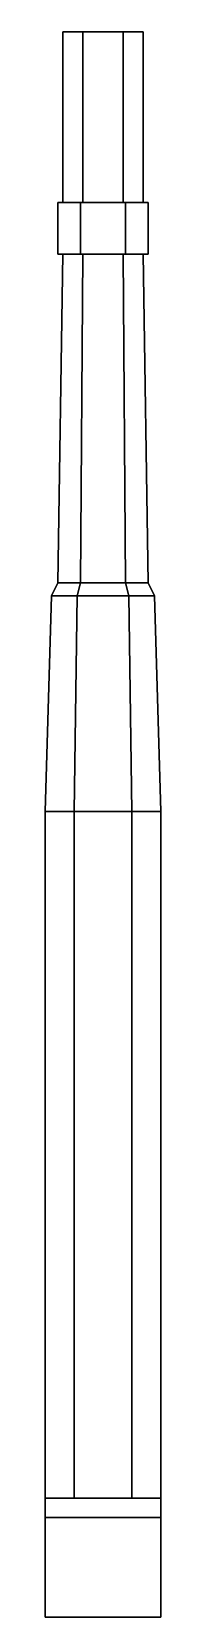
# Model space of a CAD drawing. Extents: x -0.18 to 0.18, y -0.8 to 4.12.
import ezdxf

# ---------------------------------------------------------------- set-up
doc = ezdxf.new("R2010")
doc.units = 0
doc.layers.add('GUN', color=1, linetype='CONTINUOUS')

msp = doc.modelspace()

# ---------------------------------------------------------------- linework, layer by layer
at = {"layer": 'GUN'}
for points in [[(-0.0625, 4.12, 0.1083), (-0.125, 4.12), (-0.125, 3.59), (-0.0625, 3.59, 0.1083)], [(-0.125, 4.12), (-0.0625, 4.12, -0.1083), (-0.0625, 3.59, -0.1083), (-0.125, 3.59)], [(-0.0625, 4.12, 0.1083), (-0.125, 4.12), (-0.125, 3.59), (-0.0625, 3.59, 0.1083)], [(-0.125, 4.12), (-0.0625, 4.12, -0.1083), (-0.0625, 3.59, -0.1083), (-0.125, 3.59)], [(-0.125, 4.12), (-0.0625, 4.12, 0.1083), (-0.0625, 3.59, 0.1083), (-0.125, 3.59)], [(-0.0625, 4.12, -0.1083), (-0.125, 4.12), (-0.125, 3.59), (-0.0625, 3.59, -0.1083)], [(0.0625, 4.12, 0.1083), (-0.0625, 4.12, 0.1083), (-0.0625, 3.59, 0.1083), (0.0625, 3.59, 0.1083)], [(-0.0625, 4.12, -0.1083), (0.0625, 4.12, -0.1083), (0.0625, 3.59, -0.1083), (-0.0625, 3.59, -0.1083)], [(-0.0625, 4.12, -0.1083), (0.0625, 4.12, -0.1083), (0.0625, 3.59, -0.1083), (-0.0625, 3.59, -0.1083)], [(0.0625, 4.12, 0.1083), (-0.0625, 4.12, 0.1083), (-0.0625, 3.59, 0.1083), (0.0625, 3.59, 0.1083)], [(0.0625, 4.12, -0.1083), (-0.0625, 4.12, -0.1083), (-0.0625, 3.59, -0.1083), (0.0625, 3.59, -0.1083)], [(-0.0625, 4.12, 0.1083), (0.0625, 4.12, 0.1083), (0.0625, 3.59, 0.1083), (-0.0625, 3.59, 0.1083)], [(0.125, 4.12), (0.0625, 4.12, 0.1083), (0.0625, 3.59, 0.1083), (0.125, 3.59)], [(0.0625, 4.12, -0.1083), (0.125, 4.12), (0.125, 3.59), (0.0625, 3.59, -0.1083)], [(0.125, 4.12), (0.0625, 4.12, 0.1083), (0.0625, 3.59, 0.1083), (0.125, 3.59)], [(0.0625, 4.12, -0.1083), (0.125, 4.12), (0.125, 3.59), (0.0625, 3.59, -0.1083)], [(0.0625, 4.12, 0.1083), (0.125, 4.12), (0.125, 3.59), (0.0625, 3.59, 0.1083)], [(0.125, 4.12), (0.0625, 4.12, -0.1083), (0.0625, 3.59, -0.1083), (0.125, 3.59)], [(-0.07, 3.59, 0.1212), (-0.14, 3.59), (-0.14, 3.43), (-0.07, 3.43, 0.1212)], [(-0.14, 3.59), (-0.07, 3.59, -0.1212), (-0.07, 3.43, -0.1212), (-0.14, 3.43)], [(0.14, 3.59), (-0.14, 3.59), (-0.07, 3.59, 0.1212), (0.07, 3.59, 0.1212)], [(0.07, 3.59, -0.1212), (-0.07, 3.59, -0.1212), (-0.14, 3.59), (0.14, 3.59)], [(0.07, 3.59, 0.1212), (-0.07, 3.59, 0.1212), (-0.07, 3.43, 0.1212), (0.07, 3.43, 0.1212)], [(-0.07, 3.59, -0.1212), (0.07, 3.59, -0.1212), (0.07, 3.43, -0.1212), (-0.07, 3.43, -0.1212)], [(0.14, 3.59), (0.07, 3.59, 0.1212), (0.07, 3.43, 0.1212), (0.14, 3.43)], [(0.07, 3.59, -0.1212), (0.14, 3.59), (0.14, 3.43), (0.07, 3.43, -0.1212)], [(-0.0625, 3.43, 0.1083), (-0.125, 3.43), (-0.14, 2.41), (-0.07, 2.41, 0.1212)], [(-0.125, 3.43), (-0.0625, 3.43, -0.1083), (-0.07, 2.41, -0.1212), (-0.14, 2.41)], [(0.07, 3.43, 0.1212), (-0.07, 3.43, 0.1212), (-0.14, 3.43), (0.14, 3.43)], [(0.14, 3.43), (-0.14, 3.43), (-0.07, 3.43, -0.1212), (0.07, 3.43, -0.1212)], [(0.0625, 3.43, 0.1083), (-0.0625, 3.43, 0.1083), (-0.07, 2.41, 0.1212), (0.07, 2.41, 0.1212)], [(-0.0625, 3.43, -0.1083), (0.0625, 3.43, -0.1083), (0.07, 2.41, -0.1212), (-0.07, 2.41, -0.1212)], [(0.125, 3.43), (0.0625, 3.43, 0.1083), (0.07, 2.41, 0.1212), (0.14, 2.41)], [(0.0625, 3.43, -0.1083), (0.125, 3.43), (0.14, 2.41), (0.07, 2.41, -0.1212)], [(-0.08, 2.37, 0.1386), (-0.16, 2.37), (-0.18, 1.7), (-0.09, 1.7, 0.1559)], [(-0.16, 2.37), (-0.08, 2.37, -0.1386), (-0.09, 1.7, -0.1559), (-0.18, 1.7)], [(-0.07, 2.41, 0.1212), (-0.14, 2.41), (-0.16, 2.37), (-0.08, 2.37, 0.1386)], [(-0.14, 2.41), (-0.07, 2.41, -0.1212), (-0.08, 2.37, -0.1386), (-0.16, 2.37)], [(0.08, 2.37, 0.1386), (-0.08, 2.37, 0.1386), (-0.09, 1.7, 0.1559), (0.09, 1.7, 0.1559)], [(-0.08, 2.37, -0.1386), (0.08, 2.37, -0.1386), (0.09, 1.7, -0.1559), (-0.09, 1.7, -0.1559)], [(0.07, 2.41, 0.1212), (-0.07, 2.41, 0.1212), (-0.08, 2.37, 0.1386), (0.08, 2.37, 0.1386)], [(-0.07, 2.41, -0.1212), (0.07, 2.41, -0.1212), (0.08, 2.37, -0.1386), (-0.08, 2.37, -0.1386)], [(0.14, 2.41), (0.07, 2.41, 0.1212), (0.08, 2.37, 0.1386), (0.16, 2.37)], [(0.07, 2.41, -0.1212), (0.14, 2.41), (0.16, 2.37), (0.08, 2.37, -0.1386)], [(0.16, 2.37), (0.08, 2.37, 0.1386), (0.09, 1.7, 0.1559), (0.18, 1.7)], [(0.08, 2.37, -0.1386), (0.16, 2.37), (0.18, 1.7), (0.09, 1.7, -0.1559)], [(-0.09, 1.7, 0.1559), (-0.18, 1.7), (-0.18, -0.43), (-0.09, -0.43, 0.1559)], [(-0.18, 1.7), (-0.09, 1.7, -0.1559), (-0.09, -0.43, -0.1559), (-0.18, -0.43)], [(0.09, 1.7, 0.1559), (-0.09, 1.7, 0.1559), (-0.09, -0.43, 0.1559), (0.09, -0.43, 0.1559)], [(-0.09, 1.7, -0.1559), (0.09, 1.7, -0.1559), (0.09, -0.43, -0.1559), (-0.09, -0.43, -0.1559)], [(0.18, 1.7), (0.09, 1.7, 0.1559), (0.09, -0.43, 0.1559), (0.18, -0.43)], [(0.09, 1.7, -0.1559), (0.18, 1.7), (0.18, -0.43), (0.09, -0.43, -0.1559)], [(-0.18, -0.43, -0.21), (-0.18, -0.49, -0.21), (-0.18, -0.49, 0.25), (-0.18, -0.43, 0.16)], [(0.18, -0.43, 0.16), (0.18, -0.43, -0.21), (-0.18, -0.43, -0.21), (-0.18, -0.43, 0.16)], [(0.18, -0.43, -0.21), (0.18, -0.49, -0.21), (-0.18, -0.49, -0.21), (-0.18, -0.43, -0.21)], [(-0.18, -0.43, 0.16), (-0.18, -0.49, 0.25), (0.18, -0.49, 0.25), (0.18, -0.43, 0.16)], [(0.18, -0.49, 0.25), (0.18, -0.49, -0.21), (0.18, -0.43, -0.21), (0.18, -0.43, 0.16)], [(-0.18, -0.49, -0.21), (-0.18, -0.8, -0.21), (-0.18, -0.8, 0.25), (-0.18, -0.49, 0.25)], [(-0.18, -0.49, 0.25), (-0.18, -0.8, 0.25), (0.18, -0.8, 0.25), (0.18, -0.49, 0.25)], [(0.18, -0.49, -0.21), (0.18, -0.8, -0.21), (-0.18, -0.8, -0.21), (-0.18, -0.49, -0.21)], [(0.18, -0.8, 0.25), (0.18, -0.8, -0.21), (0.18, -0.49, -0.21), (0.18, -0.49, 0.25)], [(-0.18, -0.8, 0.25), (-0.18, -0.8, -0.21), (0.18, -0.8, -0.21), (0.18, -0.8, 0.25)]]:
    msp.add_3dface(points, dxfattribs=at)

doc.saveas('drawing.dxf')
